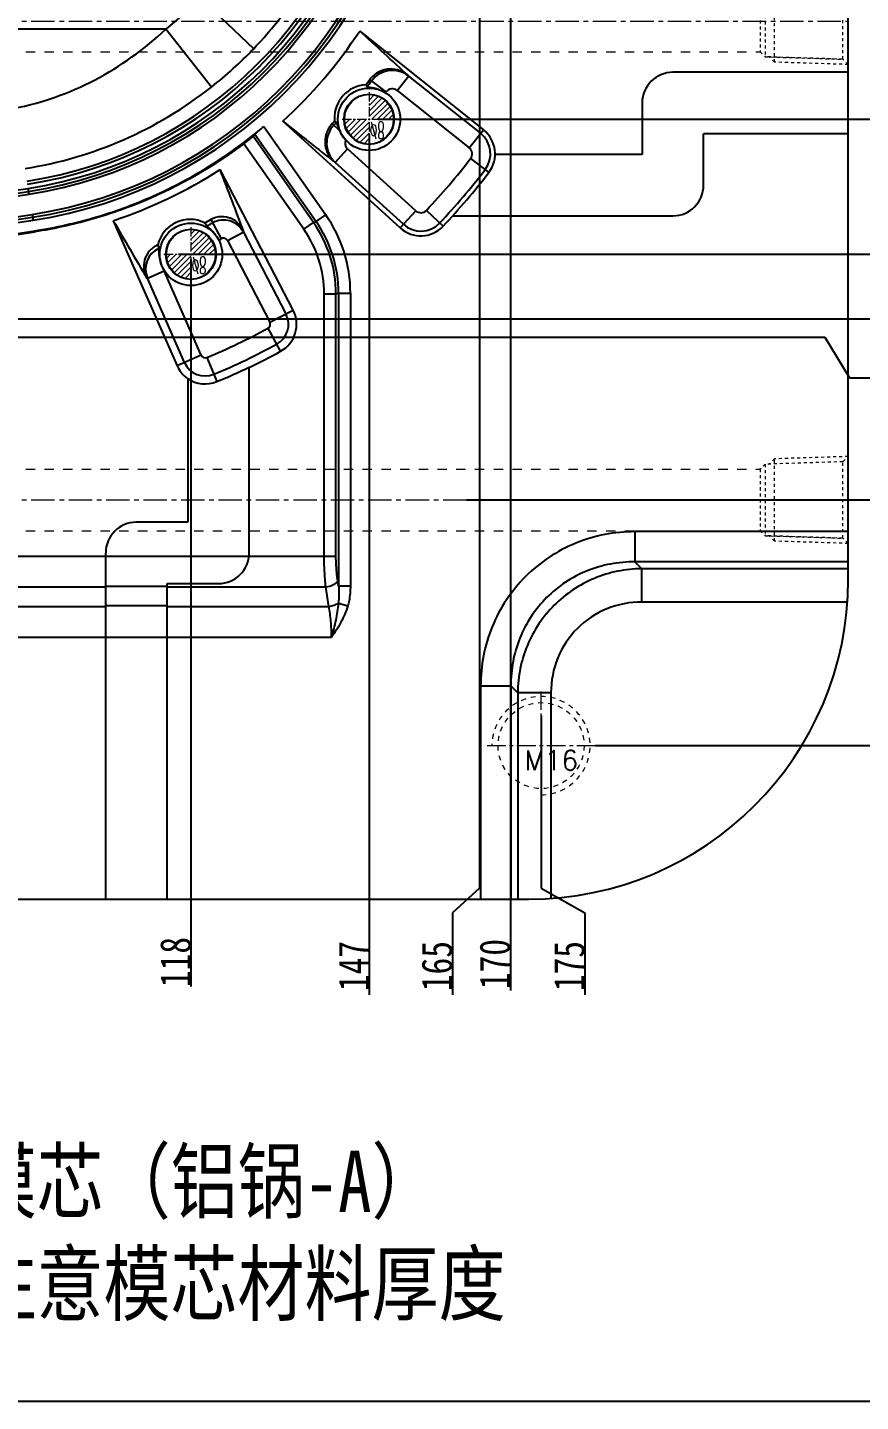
# Model space of a CAD drawing. Header units: millimetres. Extents: x -569 to 1807, y -7664 to 1724.
# Drawn here: x 374.6 to 510.3, y -2691.7 to -2468 of the extents above; entities that cross this region are included whole.
import ezdxf
from ezdxf.enums import TextEntityAlignment as Align

# ---------------------------------------------------------------- set-up
doc = ezdxf.new("R2010")
doc.units = ezdxf.units.MM
doc.header["$LTSCALE"] = 16.335
doc.header["$PDMODE"] = 3
doc.header["$PDSIZE"] = 0.3125
doc.linetypes.add('CENTER', pattern=[0.6, 0.375, -0.075, 0.075, -0.075])
doc.linetypes.add('HIDDEN', pattern=[0.2, 0.1, -0.1])
doc.layers.get('0').update_dxf_attribs({"linetype": 'CONTINUOUS'})
doc.layers.get('Defpoints').update_dxf_attribs({"linetype": 'CONTINUOUS'})
for name, color, linetype, lineweight in [('cool', 153, 'HIDDEN', 9), ('epin', 13, 'CONTINUOUS', 9), ('screw', 33, 'CONTINUOUS', 13)]:
    doc.layers.add(name, color=color, linetype=linetype, lineweight=lineweight)
doc.layers.add('dim', color=3, linetype='CONTINUOUS')
doc.styles.get("Standard").update_dxf_attribs({"font": 'txt', "width": 0.8})
doc.styles.add('TXT', font='txt.shx', dxfattribs={"bigfont": 'gbcbig.shx'})
doc.styles.add('TXT05', font='txt.shx', dxfattribs={"width": 0.5, "bigfont": 'gbcbig.shx'})
doc.dimstyles.new('副本 ISO-25-1', dxfattribs={"dimtxt": 10, "dimasz": 10, "dimexe": 0, "dimexo": 0, "dimgap": 0, "dimtad": 1, "dimtxsty": 'Standard', "dimcen": 0, "dimclrd": 6, "dimclre": 6, "dimclrt": 4, "dimazin": 0, "dimtfac": 1, "dimtofl": 0, "dimtmove": 0, "dimatfit": 3, "dimfxl": 0, "dimarcsym": 0})

# ---------------------------------------------------------------- blocks, each defined once
blk = doc.blocks.new('screw_m16_g')
at = {"layer": 'screw', "color": 1, "linetype": 'CENTER', "ltscale": 0.497582}
for p, q in [((0, -8.8), (0, 8.8)), ((-8.8, 0), (8.8, 0))]:
    blk.add_line(p, q, dxfattribs=at)
at = {"layer": 'screw', "linetype": 'HIDDEN', "ltscale": 0.497582}
blk.add_circle((0, 0), 7, dxfattribs=at)
at = {"layer": 'screw', "color": 92, "linetype": 'HIDDEN', "ltscale": 0.497582}
blk.add_arc((0, 0), 8, 270, 180, dxfattribs=at)
at = {"layer": 'screw', "color": 6, "style": 'TXT'}
blk.add_text('M16', height=3.2, dxfattribs=at).set_placement((-2.72, -4))
blk = doc.blocks.new('cool_jt_f12')
at = {"layer": 'cool', "ltscale": 0.3}
for p, q in [((0, 7.0785), (0.856, 6.2225)), ((0, 7.0785), (12, 6.7035)), ((0.856, 6.2225), (0.856, -6.2225)), ((13.5, 5.827375), (0.856, 6.2225)), ((0.856, 6.2225), (13.5, 5.827375)), ((12, 6.7035), (12.856, 5.8475)), ((12, 6.7035), (12, -6.7035)), ((14.327375, 5), (13.5, 5.827375)), ((13.5, -5.827375), (13.5, 5.827375)), ((14.327375, -5), (14.327375, 5)), ((0.856, -6.2225), (0, -7.0785)), ((0, -7.0785), (12, -6.7035)), ((0.856, -6.2225), (13.5, -5.827375)), ((12, -6.7035), (12.856, -5.8475)), ((13.5, -5.827375), (14.327375, -5))]:
    blk.add_line(p, q, dxfattribs=at)
blk = doc.blocks.new('7')
at = {"layer": 'cool', "ltscale": 0.932966}
for p, q in [((72.6, -1087.21), (493.94, -1087.21)), ((72.6, -1097.21), (493.94, -1097.21))]:
    blk.add_line(p, q, dxfattribs=at)
at = {"layer": 'cool', "color": 1, "linetype": 'CENTER', "ltscale": 0.621977}
blk.add_line((58.27, -1092.21), (508.27, -1092.21), dxfattribs=at)
at = {"layer": 'cool', "ltscale": 0.932966, "rotation": 180}
blk.add_blockref('cool_jt_f12', (508.27, -1092.21), dxfattribs=at)
blk = doc.blocks.new('epin_ejp_8')
at = {"layer": 'epin'}
h = blk.add_hatch(dxfattribs=at)
h.set_pattern_fill('_ANSI31', color=123, scale=0.2, angle=90, style=0)
h.set_pattern_definition([(135, (-263.1036, 1313.3417), (-0.4490128, -0.4490128), [])])
h.paths.add_polyline_path([(0, 4, 0.414214), (-4, 0), (0, 0)])
h.paths.add_polyline_path([(4, 0), (0, 0), (0, -4, 0.414214)])
at = {"layer": 'epin', "color": 1, "linetype": 'CENTER', "ltscale": 0.248791}
for p, q in [((0, -4.4), (0, 4.4)), ((-4.4, 0), (4.4, 0))]:
    blk.add_line(p, q, dxfattribs=at)
at = {"layer": 'epin'}
blk.add_circle((0, 0), 4, dxfattribs=at)
at = {"layer": 'epin', "color": 6, "style": 'TXT05', "width": 0.5}
blk.add_text('%%c8', height=2.8, dxfattribs=at).set_placement((1.33, 1.8), align=Align.MIDDLE)
blk = doc.blocks.new('12')
at = {"layer": 'epin', "color": 4, "xscale": -1, "rotation": 180}
for p in [(-2454.62, 2127.4), (-2483.62, 2105.4)]:
    blk.add_blockref('epin_ejp_8', p, dxfattribs=at)
blk = doc.blocks.new('*D338')
at = {"layer": 'Defpoints', "color": 0}
for p in [(283.27, -2394.91), (431.72, -2482.91), (512.47, -2482.91)]:
    blk.add_point(p, dxfattribs=at)
at = {"layer": 'dim', "color": 6, "lineweight": -2}
blk.add_line((431.72, -2482.91), (519.13, -2482.91), dxfattribs=at)
at = {"layer": 'dim', "color": 4, "insert": (515.8, -2480.41), "char_height": 5, "attachment_point": 5}
blk.add_mtext('88', dxfattribs=at)
blk = doc.blocks.new('*D339')
at = {"layer": 'Defpoints', "color": 0}
for p in [(283.27, -2394.91), (399.24, -2504.91), (512.47, -2504.91)]:
    blk.add_point(p, dxfattribs=at)
at = {"layer": 'dim', "color": 6, "lineweight": -2}
blk.add_line((399.24, -2504.91), (519.8, -2504.91), dxfattribs=at)
at = {"layer": 'dim', "color": 4, "insert": (516.13, -2502.41), "char_height": 5, "attachment_point": 5}
blk.add_mtext('110', dxfattribs=at)
blk = doc.blocks.new('*D340')
at = {"layer": 'Defpoints', "color": 0}
for p in [(283.27, -2394.91), (323.27, -2518.41), (512.47, -2525)]:
    blk.add_point(p, dxfattribs=at)
at = {"layer": 'dim', "color": 6, "lineweight": -2}
for p, q in [((323.27, -2518.41), (504.47, -2518.41)), ((504.47, -2518.41), (508.47, -2525)), ((508.47, -2525), (527.8, -2525))]:
    blk.add_line(p, q, dxfattribs=at)
at = {"layer": 'dim', "color": 4, "insert": (520.13, -2522.09), "char_height": 5, "attachment_point": 5}
blk.add_mtext('123,5', dxfattribs=at)
blk = doc.blocks.new('*D341')
at = {"layer": 'Defpoints', "color": 0}
for p in [(283.27, -2394.91), (358.27, -2515.41), (512.47, -2515.41)]:
    blk.add_point(p, dxfattribs=at)
at = {"layer": 'dim', "color": 6, "lineweight": -2}
blk.add_line((358.27, -2515.41), (527.13, -2515.41), dxfattribs=at)
at = {"layer": 'dim', "color": 4, "insert": (519.8, -2512.5), "char_height": 5, "attachment_point": 5}
blk.add_mtext('120,5', dxfattribs=at)
blk = doc.blocks.new('*D342')
at = {"layer": 'Defpoints', "color": 0}
for p in [(283.27, -2394.91), (446.14, -2544.91), (512.47, -2544.91)]:
    blk.add_point(p, dxfattribs=at)
at = {"layer": 'dim', "color": 6, "lineweight": -2}
blk.add_line((446.14, -2544.91), (521.13, -2544.91), dxfattribs=at)
at = {"layer": 'dim', "color": 4, "insert": (516.8, -2542.41), "char_height": 5, "attachment_point": 5}
blk.add_mtext('150', dxfattribs=at)
blk = doc.blocks.new('*D343')
at = {"layer": 'Defpoints', "color": 0}
for p in [(283.27, -2394.91), (467.07, -2584.91, 0), (512.47, -2584.91)]:
    blk.add_point(p, dxfattribs=at)
at = {"layer": 'dim', "color": 6, "lineweight": -2}
blk.add_line((467.07, -2584.91), (521.13, -2584.91), dxfattribs=at)
at = {"layer": 'dim', "color": 4, "insert": (516.8, -2582.41), "char_height": 5, "attachment_point": 5}
blk.add_mtext('190', dxfattribs=at)
blk = doc.blocks.new('*D347')
at = {"layer": 'Defpoints', "color": 0}
for p in [(283.27, -2394.91), (401.27, -2505.75), (401.27, -2616.15)]:
    blk.add_point(p, dxfattribs=at)
at = {"layer": 'dim', "color": 6, "lineweight": -2}
blk.add_line((401.27, -2505.75), (401.27, -2624.15), dxfattribs=at)
at = {"layer": 'dim', "color": 4, "insert": (398.77, -2620.15), "char_height": 5, "attachment_point": 5, "rotation": 90}
blk.add_mtext('118', dxfattribs=at)
blk = doc.blocks.new('*D348')
at = {"layer": 'Defpoints', "color": 0}
for p in [(283.27, -2394.91), (430.27, -2485.43), (430.27, -2616.15)]:
    blk.add_point(p, dxfattribs=at)
at = {"layer": 'dim', "color": 6, "lineweight": -2}
blk.add_line((430.27, -2485.43), (430.27, -2625.48), dxfattribs=at)
at = {"layer": 'dim', "color": 4, "insert": (427.77, -2620.82), "char_height": 5, "attachment_point": 5, "rotation": 90}
blk.add_mtext('147', dxfattribs=at)
blk = doc.blocks.new('*D349')
at = {"layer": 'Defpoints', "color": 0}
for p in [(283.27, -2394.91), (453.27, -2421.31), (453.27, -2616.15)]:
    blk.add_point(p, dxfattribs=at)
at = {"layer": 'dim', "color": 6, "lineweight": -2}
blk.add_line((453.27, -2421.31), (453.27, -2624.82), dxfattribs=at)
at = {"layer": 'dim', "color": 4, "insert": (450.77, -2620.48), "char_height": 5, "attachment_point": 5, "rotation": 90}
blk.add_mtext('170', dxfattribs=at)
blk = doc.blocks.new('*D350')
at = {"layer": 'Defpoints', "color": 0}
for p in [(283.27, -2394.91), (448.27, -2455.31), (443.83, -2616.15)]:
    blk.add_point(p, dxfattribs=at)
at = {"layer": 'dim', "color": 6, "lineweight": -2}
for p, q in [((448.27, -2455.31), (448.27, -2608.15)), ((448.27, -2608.15), (443.83, -2612.15)), ((443.83, -2612.15), (443.83, -2625.48))]:
    blk.add_line(p, q, dxfattribs=at)
at = {"layer": 'dim', "color": 4, "insert": (441.33, -2620.82), "char_height": 5, "attachment_point": 5, "rotation": 90}
blk.add_mtext('165', dxfattribs=at)
blk = doc.blocks.new('*D351')
at = {"layer": 'Defpoints', "color": 0}
for p in [(283.27, -2394.91), (458.27, -2580.02, 0), (465.39, -2616.15)]:
    blk.add_point(p, dxfattribs=at)
at = {"layer": 'dim', "color": 6, "lineweight": -2}
for p, q in [((458.27, -2580.02), (458.27, -2608.15)), ((458.27, -2608.15), (465.39, -2612.15)), ((465.39, -2612.15), (465.39, -2625.48))]:
    blk.add_line(p, q, dxfattribs=at)
at = {"layer": 'dim', "color": 4, "insert": (462.89, -2620.82), "char_height": 5, "attachment_point": 5, "rotation": 90}
blk.add_mtext('175', dxfattribs=at)

msp = doc.modelspace()

# ---------------------------------------------------------------- linework, layer by layer
at = {"color": 7, "linetype": 'Continuous'}
for p, q in [((508.267, -2557.913), (508.267, -2231.913)), ((402.809, -2463.136), (411.482, -2471.42)), ((397.182, -2468.242), (169.352, -2468.242)), ((404.588, -2477.676), (397.182, -2468.242)), ((428.733, -2468.542), (448.915, -2484.636)), ((433.072, -2478.438), (430.408, -2476.42)), ((434.845, -2478.215), (436.721, -2475.863)), ((436.705, -2475.883), (448.436, -2485.237)), ((508.267, -2475.268), (479.729, -2475.268)), ((434.845, -2478.215), (446.576, -2487.57)), ((474.729, -2480.268), (474.729, -2488.638)), ((435.331, -2500.591), (416.224, -2483.235)), ((424.268, -2483.631), (425.5, -2484.808)), ((421.208, -2499.706), (411.376, -2485.664)), ((411.672, -2485.359), (421.625, -2499.574)), ((413.137, -2484.084), (423.208, -2498.466)), ((446.576, -2487.57), (448.915, -2484.636)), ((508.267, -2485.268), (484.729, -2485.268)), ((484.729, -2493.638), (484.729, -2485.268)), ((419.625, -2500.814), (409.875, -2486.889)), ((424.725, -2489.952), (426.748, -2487.725)), ((437.854, -2497.813), (426.748, -2487.725)), ((435.848, -2500.022), (424.742, -2489.933)), ((446.79, -2489.302), (449.764, -2491.572)), ((474.729, -2488.638), (450.797, -2488.638)), ((417.904, -2514.007), (406.013, -2491.096)), ((374.899, -2495.116), (374.753, -2494.165)), ((375.406, -2498.406), (375.552, -2499.356)), ((404.491, -2499.249), (406.207, -2502.363)), ((421.625, -2499.574), (423.208, -2498.466)), ((435.331, -2500.591), (437.854, -2497.813)), ((439.599, -2497.748), (442.322, -2500.33)), ((443.878, -2498.638), (479.729, -2498.638)), ((375.818, -2501.083), (375.842, -2501.239)), ((388.61, -2499.43), (399.005, -2523.057)), ((407.193, -2502.662), (409.889, -2501.262)), ((409.815, -2501.3), (416.727, -2514.618)), ((419.625, -2500.814), (421.208, -2499.706)), ((421.208, -2499.706), (421.625, -2499.574)), ((407.193, -2502.662), (414.105, -2515.979)), ((394.101, -2508.823), (396.881, -2507.6)), ((402.924, -2521.333), (396.881, -2507.6)), ((400.219, -2522.523), (394.177, -2508.79)), ((422.944, -2511.34), (424.876, -2511.34)), ((422.944, -2554.056), (422.944, -2511.34)), ((424.876, -2511.34), (425.294, -2511.209)), ((424.876, -2554.056), (424.876, -2511.34)), ((425.294, -2511.209), (427.225, -2511.209)), ((425.294, -2511.209), (425.294, -2558.898)), ((427.225, -2511.209), (427.225, -2558.898)), ((414.105, -2515.979), (417.904, -2514.007)), ((415.864, -2520.698), (413.811, -2516.941)), ((402.924, -2521.333), (399.005, -2523.057)), ((403.858, -2521.708), (405.487, -2525.638)), ((410.747, -2553.531), (410.747, -2523.289)), ((400.747, -2525.13), (400.747, -2548.531)), ((400.747, -2548.531), (392.378, -2548.531)), ((508.267, -2550.072), (473.539, -2550.072)), ((473.539, -2550.072), (473.539, -2554.996)), ((348.502, -2554.056), (424.876, -2554.056)), ((387.378, -2609.913), (387.378, -2553.531)), ((508.267, -2554.996), (473.539, -2554.996)), ((474.654, -2556.111), (473.539, -2554.996)), ((508.267, -2556.111), (474.654, -2556.111)), ((474.654, -2561.528), (474.654, -2556.111)), ((347.671, -2559.056), (387.378, -2559.056)), ((397.378, -2558.981), (387.378, -2558.981)), ((397.378, -2558.531), (405.747, -2558.531)), ((397.378, -2609.913), (397.378, -2558.531)), ((397.378, -2559.056), (423.231, -2559.056)), ((423.725, -2562.248), (423.231, -2559.056)), ((425.294, -2558.898), (425.163, -2558.056)), ((425.294, -2558.898), (427.225, -2558.898)), ((425.263, -2561.701), (426.801, -2562.154)), ((508.141, -2561.528), (474.654, -2561.528)), ((346.38, -2562.248), (387.378, -2562.248)), ((397.378, -2562.173), (387.378, -2562.173)), ((397.378, -2562.248), (423.725, -2562.248)), ((343.524, -2567.248), (424.156, -2567.248)), ((448.427, -2575.185), (453.351, -2575.185)), ((448.427, -2575.185), (448.427, -2609.913)), ((454.466, -2576.3), (453.351, -2575.185)), ((453.351, -2575.185), (453.351, -2609.913)), ((459.882, -2576.3), (454.466, -2576.3)), ((454.466, -2576.3), (454.466, -2609.913)), ((459.882, -2576.3), (459.882, -2609.787)), ((326.706, -2609.913), (456.267, -2609.913))]:
    msp.add_line(p, q, dxfattribs=at)
msp.add_lwpolyline([(-32.664, -2117.932), (784.769, -2117.932), (784.769, -2691.727), (-32.664, -2691.727)], close=True)
for centre, radius in [((430.267, -2482.913), 5.08), ((430.267, -2482.913), 4.084), ((401.267, -2504.913), 5.08), ((401.267, -2504.913), 4.084)]:
    msp.add_circle(centre, radius, dxfattribs=at)
for centre, radius, start, end in [((364.32, -2426.374), 67.399, 278.749, 351.02638), ((364.32, -2426.374), 67.897, 278.749, 351.02638), ((364.32, -2426.374), 68.589, 278.749, 351.02638), ((364.32, -2426.374), 69.086, 278.749, 351.02638), ((364.32, -2426.374), 69.551, 278.749, 351.02638), ((364.32, -2426.374), 72.88, 278.749, 351.02638), ((364.32, -2426.374), 73.345, 278.749, 351.02638), ((364.32, -2426.374), 73.841, 278.749, 351.02638), ((364.32, -2426.374), 53.224, 308.12857, 316.31443), ((364.32, -2426.374), 76.988, 312.39081, 326.78888), ((364.32, -2426.374), 65.218, 308.12857, 316.31443), ((364.32, -2426.374), 82.898, 322.08132, 322.86459), ((364.32, -2426.374), 83.257, 322.02858, 322.86457), ((434.067, -2479.191), 4.231, 51.43065, 142.86457), ((479.729, -2480.268), 5, 90, 180), ((430.005, -2482.688), 5.377, 93.06975, 182.39545), ((420.532, -2485.27), 12.149, 39.1527, 40.88135), ((364.32, -2426.374), 86.24, 322.73523, 322.86457), ((434.067, -2479.191), 1.248, 51.43065, 142.86457), ((364.32, -2426.374), 82.898, 316.3151, 316.70365), ((364.32, -2426.374), 83.257, 316.31509, 316.75635), ((430.031, -2482.69), 5.403, 182.36271, 185.66778), ((431.11, -2472.931), 12.149, 237.90358, 239.63223), ((355.425, -2431.231), 78.061, 315.78757, 316.09961), ((427.587, -2486.801), 4.231, 136.31509, 227.74901), ((445.798, -2488.545), 4.231, 322.65467, 51.43065), ((445.798, -2488.545), 4.989, 322.65467, 51.43065), ((427.587, -2486.801), 1.248, 155.29321, 227.74901), ((445.798, -2488.545), 1.248, 322.65467, 51.43065), ((364.32, -2426.374), 103.736, 316.52499, 322.65467), ((364.32, -2426.374), 76.988, 288.39081, 302.78888), ((364.32, -2426.374), 106.719, 316.52499, 322.65467), ((364.32, -2426.374), 107.477, 316.52499, 322.65467), ((283.267, -1899.703), 601.957, 261.250993, 278.749004), ((283.267, -1899.703), 601.46, 261.250993, 278.749004), ((479.729, -2493.638), 5, 270, 0), ((283.267, -1899.703), 602.422, 261.250993, 278.749003), ((283.267, -1899.703), 606.713, 261.250993, 278.749004), ((283.267, -1899.703), 606.216, 261.250993, 278.749004), ((283.267, -1899.703), 605.751, 261.250993, 278.749004), ((401.121, -2504.602), 5.383, 63.6245, 166.76578), ((364.32, -2426.374), 83.213, 298.0985, 298.86459), ((406.554, -2502.993), 3.674, 27.43065, 118.86457), ((405.045, -2511.197), 22.18, 359.97073, 35.02927), ((438.693, -2496.89), 1.248, 227.74901, 316.52499), ((283.265, -1899.675), 608.646, 272.3137, 278.74885), ((283.265, -1899.675), 608.488, 272.314392, 278.748839), ((398.803, -2503.33), 5.898, 31.13984, 37.01546), ((364.32, -2426.374), 83.814, 298.14154, 298.86457), ((404.621, -2511.331), 18.323, 359.97074, 35.02926), ((404.489, -2511.373), 20.387, 0.091, 34.909), ((405.176, -2511.156), 20.118, 359.85051, 35.14949), ((438.693, -2496.89), 5, 227.74901, 316.52499), ((438.693, -2496.89), 4.231, 227.74901, 316.52499), ((401.63, -2502.01), 5.907, 193.30667, 199.18658), ((364.32, -2426.374), 86.769, 298.55311, 298.86457), ((406.554, -2502.993), 0.719, 27.43065, 118.86457), ((397.539, -2507.31), 3.674, 113.90605, 203.74901), ((397.539, -2507.31), 0.719, 186.50919, 203.74901), ((413.466, -2516.31), 3.674, 298.65467, 27.43065), ((413.466, -2516.31), 5, 298.65467, 27.43065), ((364.32, -2426.374), 103.207, 292.52499, 298.65467), ((413.466, -2516.31), 0.719, 298.65467, 27.43065), ((403.582, -2521.044), 0.719, 203.74901, 292.52499), ((364.32, -2426.374), 106.162, 292.52499, 298.65467), ((364.32, -2426.374), 107.488, 295.58983, 298.65467), ((403.582, -2521.044), 5, 203.74901, 235.45973), ((403.582, -2521.044), 3.674, 203.74901, 292.52499), ((364.32, -2426.374), 107.462, 292.52499, 295.59658), ((403.582, -2521.044), 4.974, 235.24974, 292.52499), ((392.378, -2553.531), 5, 90, 180), ((405.747, -2553.531), 5, 270, 0), ((456.267, -2557.913), 52, 270, 0)]:
    msp.add_arc(centre, radius, start, end, dxfattribs=at)
for points, knots in [([(411.482, -2471.42), (413.758, -2469.037), (417.966, -2463.931), (423.067, -2455.428), (426.833, -2446.257), (428.385, -2439.825), (428.909, -2436.574)], [0, 0, 0, 0, 0.2501691, 0.5001037, 0.7499841, 1, 1, 1, 1]), ([(372.431, -2481.111), (376.993, -2480.262), (386.001, -2477.071), (393.706, -2471.483), (397.182, -2468.242)], [0, 0, 0, 0, 0.4939977, 1, 1, 1, 1]), ([(436.721, -2475.863), (436.316, -2475.492), (435.34, -2474.893), (433.603, -2474.614), (431.796, -2475.074), (430.797, -2475.906), (430.408, -2476.42)], [0, 0, 0, 0, 0.2324782, 0.4714747, 0.7267989, 1, 1, 1, 1]), ([(374.255, -2490.929), (379.75, -2490.071), (390.562, -2486.91), (400.212, -2481.111), (404.588, -2477.676)], [0, 0, 0, 0, 0.4999341, 1, 1, 1, 1]), ([(429.953, -2477.599), (429.962, -2477.611), (430, -2477.627), (430.071, -2477.646), (430.173, -2477.665), (430.361, -2477.694), (430.65, -2477.738), (431.046, -2477.814), (431.494, -2477.929), (432.153, -2478.154), (432.64, -2478.397), (432.954, -2478.593)], [0, 0, 0, 0, 0.013631, 0.0369759, 0.0697711, 0.1112306, 0.2162507, 0.344527, 0.490982, 0.6517652, 1, 1, 1, 1]), ([(424.268, -2483.631), (423.823, -2484.098), (423.161, -2485.217), (422.995, -2487.074), (423.547, -2488.744), (424.295, -2489.612), (424.725, -2489.952)], [0, 0, 0, 0, 0.2732087, 0.5285349, 0.7675268, 1, 1, 1, 1]), ([(425.5, -2484.808), (425.424, -2484.642), (425.323, -2484.397), (425.213, -2484.079), (425.147, -2483.876), (425.093, -2483.703), (425.048, -2483.565), (425.011, -2483.474), (424.985, -2483.423), (424.968, -2483.414)], [0, 0, 0, 0, 0.3678539, 0.5300065, 0.6740291, 0.7964154, 0.8935652, 0.9621004, 1, 1, 1, 1]), ([(375.818, -2501.083), (379.235, -2500.552), (386.007, -2499.031), (395.752, -2495.381), (404.902, -2490.425), (410.497, -2486.317), (413.137, -2484.084)], [0, 0, 0, 0, 0.2500023, 0.5000015, 0.7500003, 1, 1, 1, 1]), ([(409.875, -2486.889), (410.2, -2486.645), (410.639, -2486.304), (411.133, -2485.888), (411.313, -2485.729), (411.376, -2485.664)], [0, 0, 0, 0, 0.6292982, 0.8599832, 1, 1, 1, 1]), ([(411.672, -2485.359), (411.735, -2485.293), (411.913, -2485.133), (412.401, -2484.706), (412.826, -2484.347), (413.137, -2484.084)], [0, 0, 0, 0, 0.140108, 0.3709541, 1, 1, 1, 1]), ([(426.454, -2486.28), (426.352, -2486.165), (425.982, -2485.711), (425.681, -2485.201), (425.5, -2484.808)], [0, 0, 0, 0, 0.2621116, 1, 1, 1, 1]), ([(409.875, -2486.889), (404.92, -2490.62), (396.743, -2495.328), (385.004, -2499.437), (378.912, -2500.762), (375.842, -2501.239)], [0, 0, 0, 0, 0.4995283, 0.7497862, 1, 1, 1, 1]), ([(409.889, -2501.262), (409.71, -2500.792), (409.153, -2499.903), (407.834, -2498.978), (406.158, -2498.65), (405.008, -2498.964), (404.491, -2499.249)], [0, 0, 0, 0, 0.232916, 0.471614, 0.726543, 1, 1, 1, 1]), ([(403.851, -2500.28), (403.876, -2500.321), (403.969, -2500.408), (404.14, -2500.562), (404.376, -2500.768), (404.652, -2501.029), (404.95, -2501.345), (405.364, -2501.85), (405.635, -2502.281), (405.793, -2502.589)], [0, 0, 0, 0, 0.0465553, 0.1243416, 0.2288506, 0.3552481, 0.4994575, 0.6578162, 1, 1, 1, 1]), ([(395.881, -2503.37), (395.34, -2503.598), (394.387, -2504.301), (393.606, -2505.808), (393.505, -2507.406), (393.848, -2508.391), (394.101, -2508.823)], [0, 0, 0, 0, 0.2734023, 0.5282205, 0.76696, 1, 1, 1, 1]), ([(396.107, -2504.913), (396.098, -2504.798), (396.087, -2504.59), (396.081, -2504.311), (396.074, -2504.105), (396.065, -2503.991), (396.051, -2503.951)], [0, 0, 0, 0, 0.3564429, 0.6502239, 0.8681923, 1, 1, 1, 1]), ([(396.825, -2507.392), (396.601, -2506.991), (396.276, -2506.177), (396.137, -2505.318), (396.107, -2504.913)], [0, 0, 0, 0, 0.5307291, 1, 1, 1, 1]), ([(473.539, -2550.072), (471.896, -2550.072), (468.601, -2550.387), (463.848, -2551.804), (459.463, -2554.123), (455.622, -2557.264), (452.48, -2561.105), (450.159, -2565.491), (448.742, -2570.245), (448.427, -2573.541), (448.427, -2575.185)], [0, 0, 0, 0, 0.1250014, 0.2499855, 0.3749686, 0.499949, 0.6249321, 0.7499357, 0.8749714, 1, 1, 1, 1]), ([(423.231, -2559.056), (423.183, -2558.667), (423.01, -2557.006), (422.944, -2555.334), (422.944, -2554.056)], [0, 0, 0, 0, 0.2348049, 1, 1, 1, 1]), ([(425.163, -2558.056), (425.115, -2557.746), (424.942, -2556.419), (424.876, -2555.079), (424.876, -2554.056)], [0, 0, 0, 0, 0.2349288, 1, 1, 1, 1]), ([(473.539, -2554.996), (472.216, -2554.987), (469.558, -2555.221), (465.72, -2556.336), (462.175, -2558.188), (459.073, -2560.716), (456.545, -2563.817), (454.691, -2567.363), (453.575, -2571.203), (453.342, -2573.861), (453.351, -2575.185)], [0, 0, 0, 0, 0.1249578, 0.2499331, 0.3749344, 0.4999481, 0.6249645, 0.7499869, 0.8750149, 1, 1, 1, 1]), ([(474.654, -2556.111), (473.338, -2556.122), (470.699, -2556.396), (466.898, -2557.56), (463.391, -2559.439), (460.317, -2561.963), (457.793, -2565.037), (455.915, -2568.543), (454.751, -2572.344), (454.476, -2574.983), (454.466, -2576.3)], [0, 0, 0, 0, 0.1249453, 0.2499593, 0.3749737, 0.5000222, 0.6250579, 0.7500459, 0.8750471, 1, 1, 1, 1]), ([(423.231, -2559.056), (423.657, -2559.007), (424.262, -2558.846), (424.895, -2558.44), (425.107, -2558.186), (425.163, -2558.056)], [0, 0, 0, 0, 0.5730495, 0.8113838, 1, 1, 1, 1]), ([(427.225, -2558.898), (427.225, -2559.72), (427.136, -2560.823), (426.878, -2561.89), (426.801, -2562.154)], [0, 0, 0, 0, 0.749732, 1, 1, 1, 1]), ([(423.725, -2562.248), (424.015, -2562.215), (424.553, -2562.094), (425.056, -2561.853), (425.263, -2561.701)], [0, 0, 0, 0, 0.5311295, 1, 1, 1, 1]), ([(425.263, -2561.701), (425.178, -2562.632), (424.871, -2564.499), (424.415, -2566.332), (424.156, -2567.248)], [0, 0, 0, 0, 0.4954192, 1, 1, 1, 1]), ([(474.654, -2561.528), (472.73, -2561.528), (468.839, -2562.276), (463.906, -2565.552), (460.63, -2570.485), (459.882, -2574.376), (459.882, -2576.3)], [0, 0, 0, 0, 0.2500563, 0.5000225, 0.7499488, 1, 1, 1, 1]), ([(424.156, -2567.248), (424.156, -2566.382), (424.087, -2564.707), (423.873, -2563.043), (423.725, -2562.248)], [0, 0, 0, 0, 0.5173335, 1, 1, 1, 1]), ([(426.801, -2562.154), (426.53, -2563.074), (425.758, -2564.851), (424.711, -2566.464), (424.156, -2567.248)], [0, 0, 0, 0, 0.4997435, 1, 1, 1, 1])]:
    msp.add_open_spline(points, degree=3, knots=knots, dxfattribs=at)
for points in [[(436.721, -2475.863), (434.058, -2473.422), (431.396, -2470.982), (428.733, -2468.542)], [(416.224, -2483.235), (419.058, -2485.474), (421.891, -2487.713), (424.725, -2489.952)], [(409.889, -2501.262), (408.598, -2497.873), (407.306, -2494.484), (406.013, -2491.096)], [(388.61, -2499.43), (390.439, -2502.562), (392.269, -2505.693), (394.101, -2508.823)], [(425.294, -2558.898), (425.355, -2559.83), (425.364, -2560.772), (425.263, -2561.701)]]:
    msp.add_open_spline(points, degree=3, dxfattribs=at)

# ---------------------------------------------------------------- block references
for name, p in [('12', (2884.883, -4610.308)), ('7', (0, -1374.703)), ('7', (0, -1452.703))]:
    msp.add_blockref(name, p)
at = {"layer": 'screw'}
msp.add_blockref('screw_m16_g', (458.267, -2584.913), dxfattribs=at)

# ---------------------------------------------------------------- texts
at = {"insert": (354.312, -2650.852), "char_height": 10, "width": 112.04812, "attachment_point": 1}
msp.add_mtext('{\\fSimSun|b0|i0|c134|p2;后模芯（铝锅-A）\\P1.注意模芯材料厚度}', dxfattribs=at)

# ---------------------------------------------------------------- dimensions: what is measured, and where the dimension line sits
at = {"layer": 'dim'}
for feature_location, offset, dtype, picture, middle in [((431.724, -2482.913), (80.742, 0), 0, '*D338', (515.8, -2480.413)), ((399.24, -2504.913), (113.226, 0), 0, '*D339', (516.133, -2502.413)), ((323.267, -2518.413), (189.199, -6.59), 0, '*D340', (520.133, -2522.086)), ((358.267, -2515.413), (154.199, 0), 0, '*D341', (519.8, -2512.496)), ((446.139, -2544.913), (66.327, 0), 0, '*D342', (516.8, -2542.413)), ((467.067, -2584.913, 0), (45.399, 0), 0, '*D343', (516.8, -2582.413)), ((401.267, -2505.746), (0, -110.403), 1, '*D347', (398.767, -2620.149)), ((430.267, -2485.428), (0, -130.721), 1, '*D348', (427.767, -2620.815)), ((453.267, -2421.313), (0, -194.836), 1, '*D349', (450.767, -2620.482)), ((448.267, -2455.313), (-4.436, -160.836), 1, '*D350', (441.331, -2620.815)), ((458.267, -2580.015, 0), (7.126, -36.134), 1, '*D351', (462.893, -2620.815))]:
    dim = msp.add_ordinate_dim(feature_location=feature_location, offset=offset, dtype=dtype, origin=(283.267, -2394.913), dimstyle='副本 ISO-25-1', override={"dimtxt": 5, "dimasz": 2, "dimfxl": 1.25, "dimarcsym": 1}, dxfattribs=at)
    dim.commit()
    dim.dimension.update_dxf_attribs({"geometry": picture, "text_midpoint": middle})

doc.saveas('drawing.dxf')
